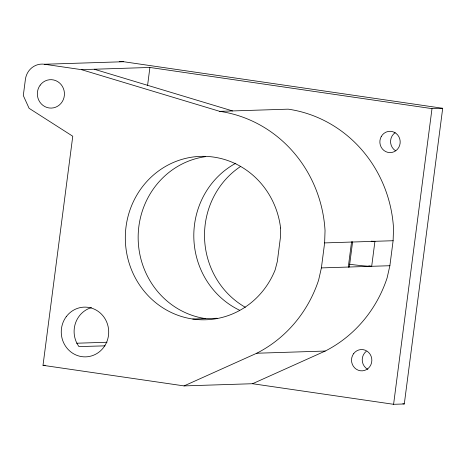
<?xml version="1.0" encoding="UTF-8"?>
<svg xmlns="http://www.w3.org/2000/svg" width="466" height="466" viewBox="0 0 466 466"><rect width="100%" height="100%" fill="white"/><g stroke="black" fill="none" stroke-linecap="round" stroke-linejoin="round"><path stroke-width="0.7" d="M184.058 385.906L256.737 353.234A127.946 122.005 88.2 0 0 318.622 280.095L321.389 267.903L324.633 242.908L325.041 230.647A127.946 122.005 88.2 0 0 219.719 111.345L81.416 69.644L44.474 64.25A17.772 16.945 88.2 0 0 25.397 79.401L23.3 95.553L29.09 108.304L72.766 136.247L43.012 365.327L184.058 385.906L252.549 383.722L393.595 404.307L404.296 403.964L442.7 108.287L123.671 61.728A17.772 16.945 88.2 0 0 119.249 61.693M252.549 383.722L325.233 351.049A127.946 122.005 88.2 0 0 387.112 277.911L389.879 265.719L393.112 240.724L393.537 228.462A127.946 122.005 88.2 0 0 288.209 109.161L219.719 111.345M147.582 85.365L149.906 67.459L431.999 108.625L442.7 108.287M393.595 404.307L431.999 108.625M44.474 64.25L123.671 61.728M81.416 69.644L149.906 67.459M324.633 242.908L393.112 240.724M321.389 267.903L389.879 265.719M192.743 319.029L217.15 318.249M76.669 343.221L107.023 342.254M256.737 353.234L325.233 351.049M43.012 365.327L45.19 365.257M105.048 345.854L78.94 346.582A24.879 23.725 88.2 0 1 91.453 307.601M368.845 265.882L370.977 266.197M402.857 403.754L404.296 403.964M94.26 69.236L232.557 110.937M245.343 307.304A81.748 77.944 88.2 0 1 240.45 166.548M395.576 150.786A10.66 10.165 88.2 0 1 395.156 132.682M367.855 369.381A10.66 10.165 88.2 0 1 366.229 351.347M239.687 310.286A81.748 77.944 88.2 0 1 193.833 237.858A81.748 77.944 88.2 0 1 235.872 163.205M205.588 318.616A81.748 77.944 88.2 0 1 138.152 237.415A81.748 77.944 88.2 0 1 205.576 156.634M371.204 241.184A23.312 1.182 7.4 0 0 374.932 241.301L371.687 266.296A23.312 1.182 7.4 0 1 349.25 264.222M280.584 228.002L280.549 236.483L277.334 261.484L275.144 269.907A81.748 77.944 88.2 0 1 150.343 297.92A81.748 77.944 88.2 0 1 167.568 165.284A81.748 77.944 88.2 0 1 280.584 228.002M351.533 242.046L348.288 267.041A23.312 1.177 7.4 0 0 349.354 266.878L352.599 241.883A23.312 1.177 7.4 0 1 351.533 242.046M381.264 136.521A10.66 10.165 88.2 0 0 389.943 152.615A10.66 10.165 88.2 0 0 398.873 136.73A10.66 10.165 88.2 0 0 381.264 136.521M353.647 353.642A10.66 10.165 88.2 0 0 360.311 370.755A10.66 10.165 88.2 0 0 371.093 356.187A10.66 10.165 88.2 0 0 353.647 353.642M66.224 316.705A24.879 23.725 88.2 0 0 81.783 356.636A24.879 23.725 88.2 0 0 106.941 322.647A24.879 23.725 88.2 0 0 66.224 316.705M40.175 85.144A14.219 13.555 88.2 0 0 49.064 107.961A14.219 13.555 88.2 0 0 63.44 88.54A14.219 13.555 88.2 0 0 40.175 85.144"/></g></svg>
